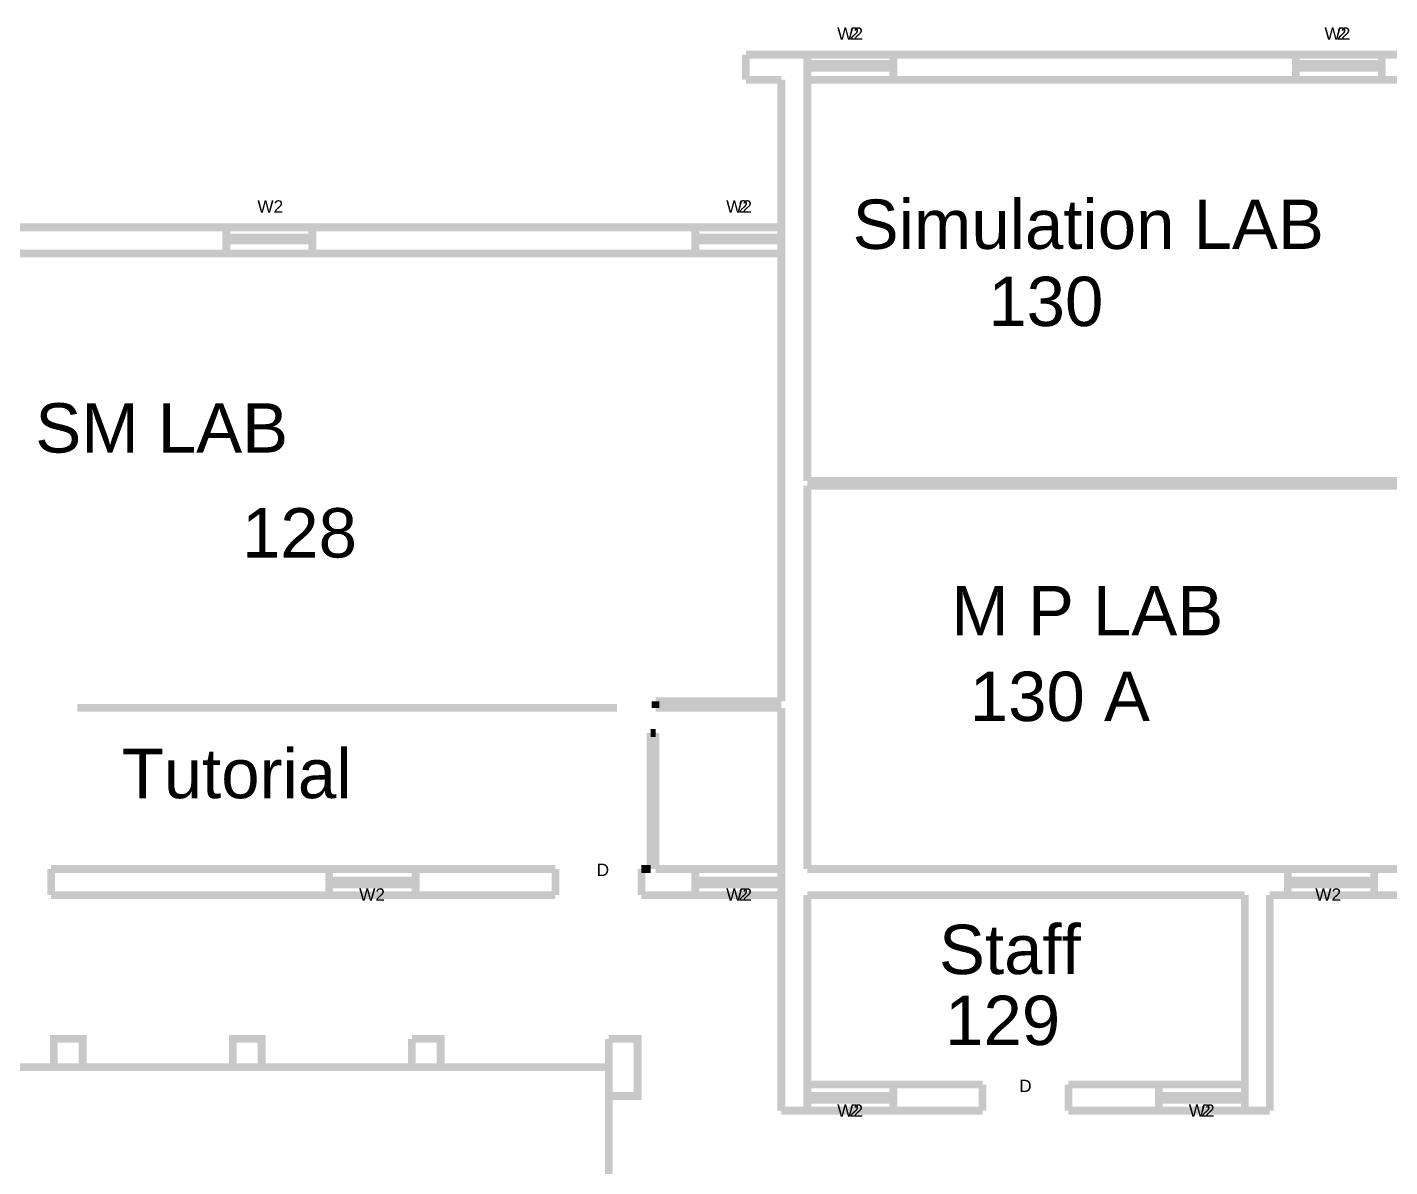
# Model space of a CAD drawing. Header units: millimetres. Extents: x 14 to 406, y 10 to 287.
# Drawn here: x 260.14 to 304.32, y 108.18 to 145.11 of the extents above; entities that cross this region are included whole.
import ezdxf

# ---------------------------------------------------------------- set-up
doc = ezdxf.new("R2010")
doc.units = ezdxf.units.MM
doc.layers.add('P', color=7, linetype='Continuous')
doc.layers.add('T', color=7, linetype='Continuous')

msp = doc.modelspace()

# ---------------------------------------------------------------- linework, layer by layer
at = {"layer": 'P', "const_width": 0.254}
for points in [[(283.439, 144.216), (285.433, 144.216)], [(283.439, 143.404), (283.439, 144.216)], [(283.439, 144.216), (285.433, 144.216)], [(283.439, 143.404), (283.439, 144.216)], [(285.433, 130.404), (285.433, 144.216)], [(285.433, 144.216), (288.219, 144.216)], [(285.433, 130.404), (285.433, 144.216)], [(285.433, 144.216), (288.219, 144.216)], [(285.433, 143.916), (288.219, 143.916)], [(285.433, 143.916), (288.219, 143.916)], [(288.219, 143.404), (288.219, 144.216)], [(288.219, 144.216), (301.272, 144.216)], [(288.219, 143.404), (288.219, 144.216)], [(288.219, 144.216), (301.272, 144.216)], [(301.272, 143.404), (301.272, 144.216)], [(301.272, 144.216), (304.059, 144.216)], [(301.272, 143.404), (301.272, 144.216)], [(301.272, 144.216), (304.059, 144.216)], [(301.272, 143.916), (304.059, 143.916)], [(301.272, 143.916), (304.059, 143.916)], [(304.059, 144.216), (307.023, 144.216)], [(304.059, 144.216), (304.059, 143.404)], [(285.433, 143.792), (288.219, 143.792)], [(285.433, 143.792), (288.219, 143.792)], [(301.272, 143.792), (304.059, 143.792)], [(301.272, 143.792), (304.059, 143.792)], [(284.586, 143.404), (283.439, 143.404)], [(284.586, 143.404), (283.439, 143.404)], [(284.586, 138.624), (284.586, 143.404)], [(284.586, 138.624), (284.586, 143.404)], [(285.433, 143.404), (288.219, 143.404)], [(285.433, 143.404), (288.219, 143.404)], [(301.272, 143.404), (288.219, 143.404)], [(301.272, 143.404), (288.219, 143.404)], [(301.272, 143.404), (304.059, 143.404)], [(301.272, 143.404), (304.059, 143.404)], [(307.023, 143.404), (304.059, 143.404)], [(254.194, 138.624), (266.594, 138.624)], [(266.594, 137.777), (266.594, 138.624)], [(266.594, 138.624), (269.381, 138.624)], [(269.381, 138.624), (281.799, 138.624)], [(269.381, 137.777), (269.381, 138.624)], [(279.629, 138.624), (281.799, 138.624)], [(281.799, 137.777), (281.799, 138.624)], [(281.799, 138.624), (284.586, 138.624)], [(281.799, 137.777), (281.799, 138.624)], [(281.799, 138.624), (284.586, 138.624)], [(284.586, 123.261), (284.586, 138.624)], [(284.586, 123.261), (284.586, 138.624)], [(266.594, 138.289), (269.381, 138.289)], [(266.594, 138.201), (269.381, 138.201)], [(281.799, 138.289), (284.586, 138.289)], [(281.799, 138.289), (284.586, 138.289)], [(281.799, 138.201), (284.586, 138.201)], [(281.799, 138.201), (284.586, 138.201)], [(254.194, 137.777), (266.594, 137.777)], [(266.594, 137.777), (269.381, 137.777)], [(269.381, 137.777), (281.799, 137.777)], [(279.629, 137.777), (281.799, 137.777)], [(281.799, 137.777), (284.586, 137.777)], [(281.799, 137.777), (284.586, 137.777)], [(285.433, 130.404), (304.782, 130.404)], [(285.433, 117.828), (285.433, 130.246)], [(285.433, 117.828), (285.433, 130.246)], [(285.433, 130.246), (304.571, 130.246)], [(280.511, 123.049), (280.511, 123.261)], [(284.586, 123.261), (280.511, 123.261)], [(280.511, 123.049), (280.511, 123.261)], [(284.586, 123.261), (280.511, 123.261)], [(261.761, 123.049), (279.259, 123.049)], [(284.586, 123.049), (280.511, 123.049)], [(284.586, 123.049), (280.511, 123.049)], [(284.586, 109.996), (284.586, 123.049)], [(284.586, 109.996), (284.586, 123.049)], [(280.353, 117.828), (280.353, 122.238)], [(280.353, 122.238), (280.511, 122.238)], [(280.353, 117.828), (280.353, 122.238)], [(280.353, 122.238), (280.511, 122.238)], [(280.511, 117.828), (280.511, 122.238)], [(280.511, 117.828), (280.511, 122.238)], [(260.914, 117.828), (269.928, 117.828)], [(260.914, 117.828), (260.914, 116.981)], [(269.928, 117.828), (269.928, 116.981)], [(269.928, 117.828), (272.733, 117.828)], [(272.733, 117.828), (272.733, 116.981), (269.928, 116.981)], [(272.733, 117.828), (277.266, 117.828)], [(277.266, 117.828), (277.266, 116.981)], [(280.053, 117.828), (280.353, 117.828)], [(280.053, 117.828), (280.053, 116.981)], [(280.053, 117.828), (280.353, 117.828)], [(280.053, 117.828), (280.053, 116.981)], [(280.511, 117.828), (281.799, 117.828)], [(280.511, 117.828), (281.799, 117.828)], [(281.799, 116.981), (281.799, 117.828)], [(281.799, 117.828), (284.586, 117.828)], [(281.799, 116.981), (281.799, 117.828)], [(281.799, 117.828), (284.586, 117.828)], [(304.906, 117.828), (285.433, 117.828), (299.614, 117.828)], [(304.906, 117.828), (285.433, 117.828), (299.614, 117.828)], [(301.008, 117.828), (301.008, 116.981)], [(303.812, 117.828), (303.812, 116.981)], [(269.928, 117.457), (272.733, 117.457)], [(281.799, 117.457), (284.586, 117.457)], [(281.799, 117.457), (284.586, 117.457)], [(301.008, 117.457), (303.812, 117.457)], [(260.914, 116.981), (269.928, 116.981)], [(269.928, 117.334), (272.733, 117.334)], [(272.733, 116.981), (277.266, 116.981)], [(280.053, 116.981), (281.799, 116.981)], [(280.053, 116.981), (281.799, 116.981)], [(281.799, 117.334), (284.586, 117.334)], [(281.799, 117.334), (284.586, 117.334)], [(281.799, 116.981), (284.586, 116.981)], [(281.799, 116.981), (284.586, 116.981)], [(285.433, 109.996), (285.433, 116.981)], [(285.433, 116.981), (299.614, 116.981)], [(285.433, 109.996), (285.433, 116.981)], [(285.433, 116.981), (299.614, 116.981)], [(299.614, 109.996), (299.614, 116.981)], [(299.614, 109.996), (299.614, 116.981)], [(300.426, 109.996), (300.426, 116.981)], [(300.426, 116.981), (304.906, 116.981)], [(300.426, 109.996), (300.426, 116.981)], [(300.426, 116.981), (304.906, 116.981)], [(301.008, 117.334), (303.812, 117.334)], [(261.003, 112.324), (261.938, 112.324), (261.938, 111.407), (261.003, 111.407), (261.003, 112.324)], [(266.806, 112.324), (267.741, 112.324), (267.741, 111.407), (266.806, 111.407), (266.806, 112.324)], [(272.609, 112.324), (273.544, 112.324), (273.544, 111.407), (272.609, 111.407)], [(272.609, 111.407), (272.609, 112.324)], [(278.994, 112.324), (279.929, 112.324)], [(279.929, 112.324), (279.929, 110.472), (278.994, 110.472), (278.994, 112.324)], [(279.629, 112.324), (279.929, 112.324), (279.929, 110.472), (279.629, 110.472)], [(244.034, 111.407), (278.994, 111.407)], [(278.994, 111.407), (278.059, 111.407)], [(278.994, 105.728), (278.994, 111.407)], [(285.433, 110.843), (288.219, 110.843)], [(285.433, 110.843), (288.219, 110.843)], [(288.219, 109.996), (288.219, 110.843)], [(288.219, 110.843), (291.112, 110.843)], [(288.219, 109.996), (288.219, 110.843)], [(288.219, 110.843), (291.112, 110.843)], [(291.112, 110.843), (291.112, 109.996)], [(291.112, 110.843), (291.112, 109.996)], [(293.899, 110.843), (296.827, 110.843)], [(293.899, 110.843), (293.899, 109.996)], [(293.899, 110.843), (296.827, 110.843)], [(293.899, 110.843), (293.899, 109.996)], [(296.827, 109.996), (296.827, 110.843)], [(296.827, 110.843), (299.614, 110.843)], [(296.827, 109.996), (296.827, 110.843)], [(296.827, 110.843), (299.614, 110.843)], [(285.433, 110.472), (288.219, 110.472)], [(285.433, 110.472), (288.219, 110.472)], [(285.433, 110.349), (288.219, 110.349)], [(285.433, 110.349), (288.219, 110.349)], [(296.827, 110.472), (299.614, 110.472)], [(296.827, 110.472), (299.614, 110.472)], [(296.827, 110.349), (299.614, 110.349)], [(296.827, 110.349), (299.614, 110.349)], [(284.586, 109.996), (285.433, 109.996)], [(284.586, 109.996), (285.433, 109.996)], [(285.433, 109.996), (288.219, 109.996)], [(285.433, 109.996), (288.219, 109.996)], [(288.219, 109.996), (291.112, 109.996)], [(288.219, 109.996), (291.112, 109.996)], [(293.899, 109.996), (296.827, 109.996)], [(293.899, 109.996), (296.827, 109.996)], [(296.827, 109.996), (299.614, 109.996)], [(296.827, 109.996), (299.614, 109.996)], [(299.614, 109.996), (300.426, 109.996)], [(299.614, 109.996), (300.426, 109.996)]]:
    msp.add_lwpolyline(points, dxfattribs=at)

# ---------------------------------------------------------------- texts
at = {"layer": 'T', "attachment_point": 7}
for s, insert, char_height in [('{\\fArial|b0|i0|c0|p18;W2}', (286.4, 144.7), 0.4), ('{\\fArial|b0|i0|c0|p18;W}', (286.4, 144.7), 0.4), ('{\\fArial|b0|i0|c0|p18;2}', (286.8, 144.7), 0.4), ('{\\fArial|b0|i0|c0|p18;W2}', (302.2, 144.7), 0.4), ('{\\fArial|b0|i0|c0|p18;W}', (302.2, 144.7), 0.4), ('{\\fArial|b0|i0|c0|p18;2}', (302.6, 144.7), 0.4), ('{\\fArial|b0|i0|c0|p18;Simulation LAB}', (286.9, 137.9), 1.6), ('{\\fArial|b0|i0|c0|p18;W2}', (267.6, 139.1), 0.4), ('{\\fArial|b0|i0|c0|p18;W2}', (282.8, 139.1), 0.4), ('{\\fArial|b0|i0|c0|p18;W}', (282.8, 139.1), 0.4), ('{\\fArial|b0|i0|c0|p18;2}', (283.2, 139.1), 0.4), ('{\\fArial|b0|i0|c0|p18;130}', (291.3, 135.4), 1.6), ('{\\fArial|b0|i0|c0|p18;SM LAB}', (260.4, 131.3), 1.6), ('{\\fArial|b0|i0|c0|p18;128}', (267.1, 127.9), 1.6), ('{\\fArial|b0|i0|c0|p18;M P LAB}', (290.1, 125.4), 1.6), ('{\\fArial|b0|i0|c0|p18;130 A}', (290.7, 122.6), 1.6), ('{\\fArial|b0|i0|c0|p18;Tutorial}', (263.2, 120.1), 1.6), ('{\\fArial|b0|i0|c0|p18;D}', (278.6, 117.6), 0.4), ('{\\fArial|b0|i0|c0|p18;W2}', (270.9, 116.8), 0.4), ('{\\fArial|b0|i0|c0|p18;W2}', (282.8, 116.8), 0.4), ('{\\fArial|b0|i0|c0|p18;W}', (282.8, 116.8), 0.4), ('{\\fArial|b0|i0|c0|p18;2}', (283.2, 116.8), 0.4), ('{\\fArial|b0|i0|c0|p18;W2}', (301.9, 116.8), 0.4), ('{\\fArial|b0|i0|c0|p18;Staff}', (289.7, 114.4), 1.6), ('{\\fArial|b0|i0|c0|p18;129}', (289.9, 112.1), 1.6), ('{\\fArial|b0|i0|c0|p18;D}', (292.3, 110.6), 0.4), ('{\\fArial|b0|i0|c0|p18;W2}', (286.4, 109.8), 0.4), ('{\\fArial|b0|i0|c0|p18;W}', (286.4, 109.8), 0.4), ('{\\fArial|b0|i0|c0|p18;2}', (286.8, 109.8), 0.4), ('{\\fArial|b0|i0|c0|p18;W2}', (297.8, 109.8), 0.4), ('{\\fArial|b0|i0|c0|p18;W}', (297.8, 109.8), 0.4), ('{\\fArial|b0|i0|c0|p18;2}', (298.2, 109.8), 0.4)]:
    msp.add_mtext(s, dxfattribs=dict(at, insert=insert, char_height=char_height))

doc.saveas('drawing.dxf')
